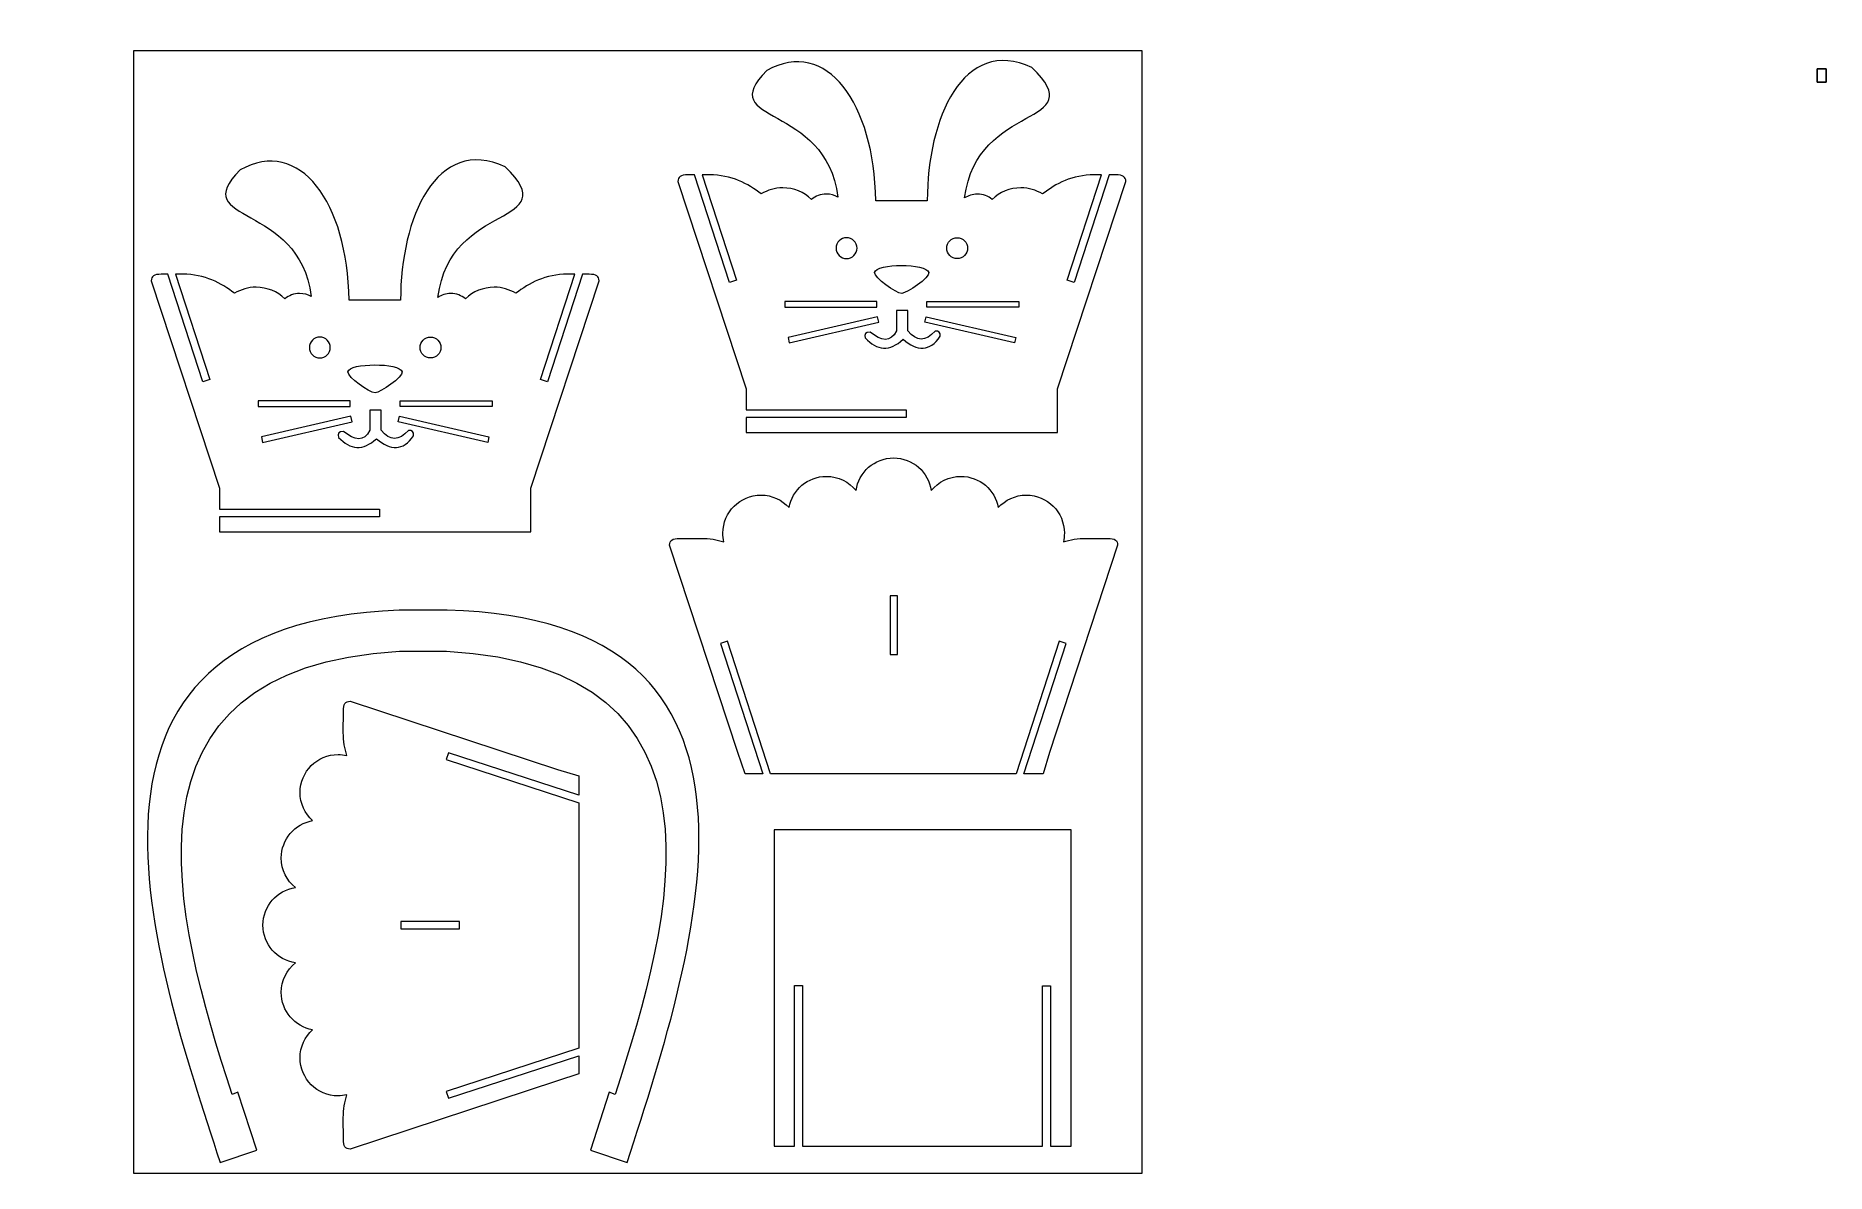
# Model space of a CAD drawing. Header units: centimetres. Extents: x -31.6 to 62.4, y -29.5 to 30.3.
import ezdxf

# ---------------------------------------------------------------- set-up
doc = ezdxf.new("R2010")
doc.units = ezdxf.units.CM
doc.header["$MEASUREMENT"] = 0
doc.header["$XCLIPFRAME"] = 0
doc.layers.add('Camada 1', color=7, linetype='Continuous')
picture_1 = doc.add_image_def('image1.jpg', size_in_pixel=(502, 731))

msp = doc.modelspace()

# ---------------------------------------------------------------- linework, layer by layer
at = {"layer": 'Camada 1', "lineweight": 20}
msp.add_lwpolyline([(-26.5, -29.5), (26.5, -29.5), (26.5, 29.5), (-26.5, 29.5), (-26.5, -29.5)], close=True, dxfattribs=at)
for points, knots in [([(2.09994, 22.61993), (2.11127, 22.87142), (2.23112, 22.97129), (2.63432, 22.97388), (2.63432, 22.97388), (2.63432, 22.97388), (2.98211, 22.97508), (2.98211, 22.97508), (2.98211, 22.97508), (2.98211, 22.97508), (4.81989, 17.31897), (4.81989, 17.31897), (4.81989, 17.31897), (4.81989, 17.31897), (5.18129, 17.43639), (5.18129, 17.43639), (5.18129, 17.43639), (5.18129, 17.43639), (3.38121, 22.97647), (3.38121, 22.97647), (3.38121, 22.97647), (3.38121, 22.97647), (3.75154, 22.97775), (3.75154, 22.97775), (3.75154, 22.97775), (4.93285, 22.96941), (5.77328, 22.51307), (6.48155, 21.97071), (6.48155, 21.97071), (6.81165, 22.17386), (7.20025, 22.29114), (7.61628, 22.29114), (7.61628, 22.29114), (8.2017, 22.29114), (8.73287, 22.05907), (9.12297, 21.68197), (9.12297, 21.68197), (9.33466, 21.85638), (9.60589, 21.96114), (9.90159, 21.96114), (9.90159, 21.96114), (10.12142, 21.96114), (10.32769, 21.9032), (10.50606, 21.80183), (10.50606, 21.80183), (9.89571, 26.82067), (3.92972, 25.58292), (6.77755, 28.45779), (6.77755, 28.45779), (9.91461, 30.21637), (12.43428, 26.71781), (12.49704, 21.61629), (12.49704, 21.61629), (12.49704, 21.61629), (15.20627, 21.61629), (15.20627, 21.61629), (15.20627, 21.61629), (15.20628, 25.92187), (17.09453, 30.28219), (20.70685, 28.62198), (20.70685, 28.62198), (23.92469, 25.4403), (17.81977, 26.90583), (17.16687, 21.75876), (17.16687, 21.75876), (17.36036, 21.88663), (17.59219, 21.96114), (17.84147, 21.96114), (17.84147, 21.96114), (18.13716, 21.96114), (18.40839, 21.85639), (18.62008, 21.68198), (18.62008, 21.68198), (19.01018, 22.05907), (19.54135, 22.29114), (20.12676, 22.29114), (20.12676, 22.29114), (20.5428, 22.29114), (20.93141, 22.17387), (21.26151, 21.97071), (21.26151, 21.97071), (21.96977, 22.51307), (22.81019, 22.96941), (23.99151, 22.97775), (23.99151, 22.97775), (23.99151, 22.97775), (24.36183, 22.97647), (24.36183, 22.97647), (24.36183, 22.97647), (24.36183, 22.97647), (22.56175, 17.43639), (22.56175, 17.43639), (22.56175, 17.43639), (22.56175, 17.43639), (22.92315, 17.31897), (22.92315, 17.31897), (22.92315, 17.31897), (22.92315, 17.31897), (24.76093, 22.97508), (24.76093, 22.97508), (24.76093, 22.97508), (24.76093, 22.97508), (25.10873, 22.97388), (25.10873, 22.97388), (25.10873, 22.97388), (25.51195, 22.97129), (25.6318, 22.87142), (25.64311, 22.61993), (25.64311, 22.61993), (25.64311, 22.61993), (22.05858, 11.72457), (22.05858, 11.72457), (22.05858, 11.72457), (22.05858, 11.72457), (22.04912, 9.43071), (22.04912, 9.43071), (22.04912, 9.43071), (16.59739, 9.43071), (11.14567, 9.43071), (5.69394, 9.43071), (5.69394, 9.43071), (5.69394, 9.43071), (5.6925, 10.22051), (5.6925, 10.22051), (5.6925, 10.22051), (5.6925, 10.22051), (14.09399, 10.22051), (14.09399, 10.22051), (14.09399, 10.22051), (14.09399, 10.22051), (14.09399, 10.62051), (14.09399, 10.62051), (14.09399, 10.62051), (14.09399, 10.62051), (5.69047, 10.62051), (5.69047, 10.62051), (5.69047, 10.62051), (5.69047, 10.62051), (5.68447, 11.72457), (5.68447, 11.72457), (5.68447, 11.72457), (5.68447, 11.72457), (2.09994, 22.61993), (2.09994, 22.61993)], [0, 0, 0, 0, 0.02702703, 0.02702703, 0.02702703, 0.02702703, 0.05405405, 0.05405405, 0.05405405, 0.05405405, 0.08108108, 0.08108108, 0.08108108, 0.08108108, 0.10810811, 0.10810811, 0.10810811, 0.10810811, 0.13513514, 0.13513514, 0.13513514, 0.13513514, 0.16216216, 0.16216216, 0.16216216, 0.16216216, 0.18918919, 0.18918919, 0.18918919, 0.18918919, 0.21621622, 0.21621622, 0.21621622, 0.21621622, 0.24324324, 0.24324324, 0.24324324, 0.24324324, 0.27027027, 0.27027027, 0.27027027, 0.27027027, 0.2972973, 0.2972973, 0.2972973, 0.2972973, 0.32432432, 0.32432432, 0.32432432, 0.32432432, 0.35135135, 0.35135135, 0.35135135, 0.35135135, 0.37837838, 0.37837838, 0.37837838, 0.37837838, 0.40540541, 0.40540541, 0.40540541, 0.40540541, 0.43243243, 0.43243243, 0.43243243, 0.43243243, 0.45945946, 0.45945946, 0.45945946, 0.45945946, 0.48648649, 0.48648649, 0.48648649, 0.48648649, 0.51351351, 0.51351351, 0.51351351, 0.51351351, 0.54054054, 0.54054054, 0.54054054, 0.54054054, 0.56756757, 0.56756757, 0.56756757, 0.56756757, 0.59459459, 0.59459459, 0.59459459, 0.59459459, 0.62162162, 0.62162162, 0.62162162, 0.62162162, 0.64864865, 0.64864865, 0.64864865, 0.64864865, 0.67567568, 0.67567568, 0.67567568, 0.67567568, 0.7027027, 0.7027027, 0.7027027, 0.7027027, 0.72972973, 0.72972973, 0.72972973, 0.72972973, 0.75675676, 0.75675676, 0.75675676, 0.75675676, 0.78378378, 0.78378378, 0.78378378, 0.78378378, 0.81081081, 0.81081081, 0.81081081, 0.81081081, 0.83783784, 0.83783784, 0.83783784, 0.83783784, 0.86486486, 0.86486486, 0.86486486, 0.86486486, 0.89189189, 0.89189189, 0.89189189, 0.89189189, 0.91891892, 0.91891892, 0.91891892, 0.91891892, 0.94594595, 0.94594595, 0.94594595, 0.94594595, 1, 1, 1, 1]), ([(-25.57816, 17.39602), (-25.56683, 17.64751), (-25.44698, 17.74738), (-25.04378, 17.74997), (-25.04378, 17.74997), (-25.04378, 17.74997), (-24.69599, 17.75117), (-24.69599, 17.75117), (-24.69599, 17.75117), (-24.69599, 17.75117), (-22.85821, 12.09506), (-22.85821, 12.09506), (-22.85821, 12.09506), (-22.85821, 12.09506), (-22.49681, 12.21248), (-22.49681, 12.21248), (-22.49681, 12.21248), (-22.49681, 12.21248), (-24.29689, 17.75256), (-24.29689, 17.75256), (-24.29689, 17.75256), (-24.29689, 17.75256), (-23.92656, 17.75384), (-23.92656, 17.75384), (-23.92656, 17.75384), (-22.74525, 17.7455), (-21.90482, 17.28916), (-21.19655, 16.7468), (-21.19655, 16.7468), (-20.86645, 16.94995), (-20.47785, 17.06723), (-20.06182, 17.06723), (-20.06182, 17.06723), (-19.4764, 17.06723), (-18.94523, 16.83516), (-18.55513, 16.45806), (-18.55513, 16.45806), (-18.34344, 16.63247), (-18.07221, 16.73723), (-17.77651, 16.73723), (-17.77651, 16.73723), (-17.55668, 16.73723), (-17.35041, 16.67929), (-17.17204, 16.57792), (-17.17204, 16.57792), (-17.78239, 21.59676), (-23.74838, 20.35901), (-20.90055, 23.23388), (-20.90055, 23.23388), (-17.76349, 24.99246), (-15.24382, 21.4939), (-15.18106, 16.39238), (-15.18106, 16.39238), (-15.18106, 16.39238), (-12.47183, 16.39238), (-12.47183, 16.39238), (-12.47183, 16.39238), (-12.47182, 20.69796), (-10.58357, 25.05828), (-6.97125, 23.39807), (-6.97125, 23.39807), (-3.75341, 20.21639), (-9.85833, 21.68192), (-10.51123, 16.53485), (-10.51123, 16.53485), (-10.31774, 16.66272), (-10.08591, 16.73723), (-9.83663, 16.73723), (-9.83663, 16.73723), (-9.54094, 16.73723), (-9.26971, 16.63248), (-9.05802, 16.45807), (-9.05802, 16.45807), (-8.66792, 16.83516), (-8.13675, 17.06723), (-7.55134, 17.06723), (-7.55134, 17.06723), (-7.1353, 17.06723), (-6.74669, 16.94996), (-6.41659, 16.7468), (-6.41659, 16.7468), (-5.70833, 17.28916), (-4.86791, 17.7455), (-3.68659, 17.75384), (-3.68659, 17.75384), (-3.68659, 17.75384), (-3.31627, 17.75256), (-3.31627, 17.75256), (-3.31627, 17.75256), (-3.31627, 17.75256), (-5.11635, 12.21248), (-5.11635, 12.21248), (-5.11635, 12.21248), (-5.11635, 12.21248), (-4.75495, 12.09506), (-4.75495, 12.09506), (-4.75495, 12.09506), (-4.75495, 12.09506), (-2.91717, 17.75117), (-2.91717, 17.75117), (-2.91717, 17.75117), (-2.91717, 17.75117), (-2.56937, 17.74997), (-2.56937, 17.74997), (-2.56937, 17.74997), (-2.16615, 17.74738), (-2.0463, 17.64751), (-2.03499, 17.39602), (-2.03499, 17.39602), (-2.03499, 17.39602), (-5.61952, 6.50066), (-5.61952, 6.50066), (-5.61952, 6.50066), (-5.61952, 6.50066), (-5.62898, 4.2068), (-5.62898, 4.2068), (-5.62898, 4.2068), (-11.08071, 4.2068), (-16.53243, 4.2068), (-21.98416, 4.2068), (-21.98416, 4.2068), (-21.98416, 4.2068), (-21.9856, 4.9966), (-21.9856, 4.9966), (-21.9856, 4.9966), (-21.9856, 4.9966), (-13.58411, 4.9966), (-13.58411, 4.9966), (-13.58411, 4.9966), (-13.58411, 4.9966), (-13.58411, 5.3966), (-13.58411, 5.3966), (-13.58411, 5.3966), (-13.58411, 5.3966), (-21.98763, 5.3966), (-21.98763, 5.3966), (-21.98763, 5.3966), (-21.98763, 5.3966), (-21.99363, 6.50066), (-21.99363, 6.50066), (-21.99363, 6.50066), (-21.99363, 6.50066), (-25.57816, 17.39602), (-25.57816, 17.39602)], [0, 0, 0, 0, 0.02702703, 0.02702703, 0.02702703, 0.02702703, 0.05405405, 0.05405405, 0.05405405, 0.05405405, 0.08108108, 0.08108108, 0.08108108, 0.08108108, 0.10810811, 0.10810811, 0.10810811, 0.10810811, 0.13513514, 0.13513514, 0.13513514, 0.13513514, 0.16216216, 0.16216216, 0.16216216, 0.16216216, 0.18918919, 0.18918919, 0.18918919, 0.18918919, 0.21621622, 0.21621622, 0.21621622, 0.21621622, 0.24324324, 0.24324324, 0.24324324, 0.24324324, 0.27027027, 0.27027027, 0.27027027, 0.27027027, 0.2972973, 0.2972973, 0.2972973, 0.2972973, 0.32432432, 0.32432432, 0.32432432, 0.32432432, 0.35135135, 0.35135135, 0.35135135, 0.35135135, 0.37837838, 0.37837838, 0.37837838, 0.37837838, 0.40540541, 0.40540541, 0.40540541, 0.40540541, 0.43243243, 0.43243243, 0.43243243, 0.43243243, 0.45945946, 0.45945946, 0.45945946, 0.45945946, 0.48648649, 0.48648649, 0.48648649, 0.48648649, 0.51351351, 0.51351351, 0.51351351, 0.51351351, 0.54054054, 0.54054054, 0.54054054, 0.54054054, 0.56756757, 0.56756757, 0.56756757, 0.56756757, 0.59459459, 0.59459459, 0.59459459, 0.59459459, 0.62162162, 0.62162162, 0.62162162, 0.62162162, 0.64864865, 0.64864865, 0.64864865, 0.64864865, 0.67567568, 0.67567568, 0.67567568, 0.67567568, 0.7027027, 0.7027027, 0.7027027, 0.7027027, 0.72972973, 0.72972973, 0.72972973, 0.72972973, 0.75675676, 0.75675676, 0.75675676, 0.75675676, 0.78378378, 0.78378378, 0.78378378, 0.78378378, 0.81081081, 0.81081081, 0.81081081, 0.81081081, 0.83783784, 0.83783784, 0.83783784, 0.83783784, 0.86486486, 0.86486486, 0.86486486, 0.86486486, 0.89189189, 0.89189189, 0.89189189, 0.89189189, 0.91891892, 0.91891892, 0.91891892, 0.91891892, 0.94594595, 0.94594595, 0.94594595, 0.94594595, 1, 1, 1, 1]), ([(10.96455, 19.67166), (11.2683, 19.67166), (11.51455, 19.42541), (11.51455, 19.12166), (11.51455, 19.12166), (11.51455, 18.81791), (11.2683, 18.57166), (10.96455, 18.57166), (10.96455, 18.57166), (10.6608, 18.57166), (10.41455, 18.81791), (10.41455, 19.12166), (10.41455, 19.12166), (10.41455, 19.42541), (10.6608, 19.67166), (10.96455, 19.67166)], [0, 0, 0, 0, 0.2, 0.2, 0.2, 0.2, 0.4, 0.4, 0.4, 0.4, 0.6, 0.6, 0.6, 0.6, 1, 1, 1, 1]), ([(16.77849, 19.67166), (16.47474, 19.67166), (16.22849, 19.42541), (16.22849, 19.12166), (16.22849, 19.12166), (16.22849, 18.81791), (16.47474, 18.57166), (16.77849, 18.57166), (16.77849, 18.57166), (17.08224, 18.57166), (17.32849, 18.81791), (17.32849, 19.12166), (17.32849, 19.12166), (17.32849, 19.42541), (17.08224, 19.67166), (16.77849, 19.67166)], [0, 0, 0, 0, 0.2, 0.2, 0.2, 0.2, 0.4, 0.4, 0.4, 0.4, 0.6, 0.6, 0.6, 0.6, 1, 1, 1, 1]), ([(15.2823, 17.84638), (15.17645, 18.33242), (12.50771, 18.32411), (12.4416, 17.84638), (12.4416, 17.84638), (12.41177, 17.56388), (13.55011, 16.738), (13.8777, 16.74608), (13.8777, 16.74608), (14.12257, 16.74817), (15.35418, 17.56338), (15.2823, 17.84638)], [0, 0, 0, 0, 0.25, 0.25, 0.25, 0.25, 0.5, 0.5, 0.5, 0.5, 1, 1, 1, 1]), ([(7.72168, 16.31613), (7.72168, 16.31613), (12.55177, 16.31613), (12.55177, 16.31613), (12.55177, 16.31613), (12.55177, 16.31613), (12.55177, 16.01613), (12.55177, 16.01613), (12.55177, 16.01613), (12.55177, 16.01613), (7.72168, 16.01613), (7.72168, 16.01613), (7.72168, 16.01613), (7.72168, 16.01613), (7.72168, 16.31613), (7.72168, 16.31613)], [0, 0, 0, 0, 0.2, 0.2, 0.2, 0.2, 0.4, 0.4, 0.4, 0.4, 0.6, 0.6, 0.6, 0.6, 1, 1, 1, 1]), ([(20.02134, 16.31613), (20.02134, 16.31613), (15.19125, 16.31613), (15.19125, 16.31613), (15.19125, 16.31613), (15.19125, 16.31613), (15.19125, 16.01613), (15.19125, 16.01613), (15.19125, 16.01613), (15.19125, 16.01613), (20.02134, 16.01613), (20.02134, 16.01613), (20.02134, 16.01613), (20.02134, 16.01613), (20.02134, 16.31613), (20.02134, 16.31613)], [0, 0, 0, 0, 0.2, 0.2, 0.2, 0.2, 0.4, 0.4, 0.4, 0.4, 0.6, 0.6, 0.6, 0.6, 1, 1, 1, 1]), ([(7.88983, 14.42902), (7.88983, 14.42902), (12.59613, 15.51556), (12.59613, 15.51556), (12.59613, 15.51556), (12.59613, 15.51556), (12.66361, 15.22325), (12.66361, 15.22325), (12.66361, 15.22325), (12.66361, 15.22325), (7.95732, 14.13671), (7.95732, 14.13671), (7.95732, 14.13671), (7.95732, 14.13671), (7.88983, 14.42902), (7.88983, 14.42902)], [0, 0, 0, 0, 0.2, 0.2, 0.2, 0.2, 0.4, 0.4, 0.4, 0.4, 0.6, 0.6, 0.6, 0.6, 1, 1, 1, 1]), ([(13.5917, 15.83774), (13.5917, 15.83774), (14.19375, 15.83774), (14.19375, 15.83774), (14.19375, 15.83774), (14.19375, 15.83774), (14.19375, 14.77047), (14.19375, 14.77047), (14.19375, 14.77047), (14.63235, 14.20626), (15.12686, 14.2058), (15.61517, 14.7605), (15.61517, 14.7605), (15.80148, 14.78943), (15.93572, 14.67868), (15.88583, 14.48693), (15.88583, 14.48693), (15.33868, 13.66639), (14.68092, 13.7076), (13.93484, 14.3292), (13.93484, 14.3292), (13.23321, 13.67495), (12.57207, 13.73605), (11.94505, 14.3996), (11.94505, 14.3996), (11.87624, 14.61086), (11.95817, 14.71774), (12.21258, 14.7052), (12.21258, 14.7052), (12.79971, 14.21729), (13.27809, 14.1643), (13.5917, 14.77047), (13.5917, 14.77047), (13.5917, 14.77047), (13.5917, 15.83774), (13.5917, 15.83774)], [0, 0, 0, 0, 0.1, 0.1, 0.1, 0.1, 0.2, 0.2, 0.2, 0.2, 0.3, 0.3, 0.3, 0.3, 0.4, 0.4, 0.4, 0.4, 0.5, 0.5, 0.5, 0.5, 0.6, 0.6, 0.6, 0.6, 0.7, 0.7, 0.7, 0.7, 0.8, 0.8, 0.8, 0.8, 1, 1, 1, 1]), ([(19.85319, 14.42902), (19.85319, 14.42902), (15.14689, 15.51556), (15.14689, 15.51556), (15.14689, 15.51556), (15.14689, 15.51556), (15.07941, 15.22325), (15.07941, 15.22325), (15.07941, 15.22325), (15.07941, 15.22325), (19.7857, 14.13671), (19.7857, 14.13671), (19.7857, 14.13671), (19.7857, 14.13671), (19.85319, 14.42902), (19.85319, 14.42902)], [0, 0, 0, 0, 0.2, 0.2, 0.2, 0.2, 0.4, 0.4, 0.4, 0.4, 0.6, 0.6, 0.6, 0.6, 1, 1, 1, 1]), ([(-16.71355, 14.44775), (-16.4098, 14.44775), (-16.16355, 14.2015), (-16.16355, 13.89775), (-16.16355, 13.89775), (-16.16355, 13.594), (-16.4098, 13.34775), (-16.71355, 13.34775), (-16.71355, 13.34775), (-17.0173, 13.34775), (-17.26355, 13.594), (-17.26355, 13.89775), (-17.26355, 13.89775), (-17.26355, 14.2015), (-17.0173, 14.44775), (-16.71355, 14.44775)], [0, 0, 0, 0, 0.2, 0.2, 0.2, 0.2, 0.4, 0.4, 0.4, 0.4, 0.6, 0.6, 0.6, 0.6, 1, 1, 1, 1]), ([(-10.89961, 14.44775), (-11.20336, 14.44775), (-11.44961, 14.2015), (-11.44961, 13.89775), (-11.44961, 13.89775), (-11.44961, 13.594), (-11.20336, 13.34775), (-10.89961, 13.34775), (-10.89961, 13.34775), (-10.59586, 13.34775), (-10.34961, 13.594), (-10.34961, 13.89775), (-10.34961, 13.89775), (-10.34961, 14.2015), (-10.59586, 14.44775), (-10.89961, 14.44775)], [0, 0, 0, 0, 0.2, 0.2, 0.2, 0.2, 0.4, 0.4, 0.4, 0.4, 0.6, 0.6, 0.6, 0.6, 1, 1, 1, 1]), ([(-12.3958, 12.62247), (-12.50165, 13.10851), (-15.17039, 13.1002), (-15.2365, 12.62247), (-15.2365, 12.62247), (-15.26633, 12.33997), (-14.12799, 11.51409), (-13.8004, 11.52217), (-13.8004, 11.52217), (-13.55553, 11.52426), (-12.32392, 12.33947), (-12.3958, 12.62247)], [0, 0, 0, 0, 0.25, 0.25, 0.25, 0.25, 0.5, 0.5, 0.5, 0.5, 1, 1, 1, 1]), ([(-19.95642, 11.09222), (-19.95642, 11.09222), (-15.12633, 11.09222), (-15.12633, 11.09222), (-15.12633, 11.09222), (-15.12633, 11.09222), (-15.12633, 10.79222), (-15.12633, 10.79222), (-15.12633, 10.79222), (-15.12633, 10.79222), (-19.95642, 10.79222), (-19.95642, 10.79222), (-19.95642, 10.79222), (-19.95642, 10.79222), (-19.95642, 11.09222), (-19.95642, 11.09222)], [0, 0, 0, 0, 0.2, 0.2, 0.2, 0.2, 0.4, 0.4, 0.4, 0.4, 0.6, 0.6, 0.6, 0.6, 1, 1, 1, 1]), ([(-14.0864, 10.61383), (-14.0864, 10.61383), (-13.48435, 10.61383), (-13.48435, 10.61383), (-13.48435, 10.61383), (-13.48435, 10.61383), (-13.48435, 9.54656), (-13.48435, 9.54656), (-13.48435, 9.54656), (-13.04575, 8.98235), (-12.55124, 8.98189), (-12.06293, 9.53659), (-12.06293, 9.53659), (-11.87662, 9.56552), (-11.74238, 9.45477), (-11.79227, 9.26302), (-11.79227, 9.26302), (-12.33942, 8.44248), (-12.99718, 8.48369), (-13.74326, 9.10529), (-13.74326, 9.10529), (-14.44489, 8.45104), (-15.10603, 8.51214), (-15.73305, 9.17569), (-15.73305, 9.17569), (-15.80186, 9.38695), (-15.71993, 9.49383), (-15.46552, 9.48129), (-15.46552, 9.48129), (-14.87839, 8.99338), (-14.40001, 8.94039), (-14.0864, 9.54656), (-14.0864, 9.54656), (-14.0864, 9.54656), (-14.0864, 10.61383), (-14.0864, 10.61383)], [0, 0, 0, 0, 0.1, 0.1, 0.1, 0.1, 0.2, 0.2, 0.2, 0.2, 0.3, 0.3, 0.3, 0.3, 0.4, 0.4, 0.4, 0.4, 0.5, 0.5, 0.5, 0.5, 0.6, 0.6, 0.6, 0.6, 0.7, 0.7, 0.7, 0.7, 0.8, 0.8, 0.8, 0.8, 1, 1, 1, 1]), ([(-7.65676, 11.09222), (-7.65676, 11.09222), (-12.48685, 11.09222), (-12.48685, 11.09222), (-12.48685, 11.09222), (-12.48685, 11.09222), (-12.48685, 10.79222), (-12.48685, 10.79222), (-12.48685, 10.79222), (-12.48685, 10.79222), (-7.65676, 10.79222), (-7.65676, 10.79222), (-7.65676, 10.79222), (-7.65676, 10.79222), (-7.65676, 11.09222), (-7.65676, 11.09222)], [0, 0, 0, 0, 0.2, 0.2, 0.2, 0.2, 0.4, 0.4, 0.4, 0.4, 0.6, 0.6, 0.6, 0.6, 1, 1, 1, 1]), ([(-19.78827, 9.20511), (-19.78827, 9.20511), (-15.08197, 10.29165), (-15.08197, 10.29165), (-15.08197, 10.29165), (-15.08197, 10.29165), (-15.01449, 9.99934), (-15.01449, 9.99934), (-15.01449, 9.99934), (-15.01449, 9.99934), (-19.72078, 8.9128), (-19.72078, 8.9128), (-19.72078, 8.9128), (-19.72078, 8.9128), (-19.78827, 9.20511), (-19.78827, 9.20511)], [0, 0, 0, 0, 0.2, 0.2, 0.2, 0.2, 0.4, 0.4, 0.4, 0.4, 0.6, 0.6, 0.6, 0.6, 1, 1, 1, 1]), ([(-7.82491, 9.20511), (-7.82491, 9.20511), (-12.53121, 10.29165), (-12.53121, 10.29165), (-12.53121, 10.29165), (-12.53121, 10.29165), (-12.59869, 9.99934), (-12.59869, 9.99934), (-12.59869, 9.99934), (-12.59869, 9.99934), (-7.8924, 8.9128), (-7.8924, 8.9128), (-7.8924, 8.9128), (-7.8924, 8.9128), (-7.82491, 9.20511), (-7.82491, 9.20511)], [0, 0, 0, 0, 0.2, 0.2, 0.2, 0.2, 0.4, 0.4, 0.4, 0.4, 0.6, 0.6, 0.6, 0.6, 1, 1, 1, 1]), ([(25.21091, 3.51079), (25.19959, 3.76226), (25.07973, 3.86214), (24.67653, 3.86475), (24.67653, 3.86475), (24.67653, 3.86475), (23.55932, 3.86861), (23.55932, 3.86861), (23.55932, 3.86861), (23.11396, 3.86547), (22.71707, 3.79862), (22.35743, 3.68753), (22.35743, 3.68753), (22.39179, 3.83425), (22.41002, 3.98719), (22.41002, 4.14439), (22.41002, 4.14439), (22.41002, 5.24686), (21.5163, 6.14058), (20.41383, 6.14058), (20.41383, 6.14058), (19.82831, 6.14058), (19.30167, 5.88849), (18.93652, 5.48692), (18.93652, 5.48692), (18.76875, 6.41968), (17.95303, 7.12741), (16.97196, 7.12741), (16.97196, 7.12741), (16.34258, 7.12741), (15.78134, 6.83605), (15.41547, 6.38095), (15.41547, 6.38095), (15.27804, 7.3494), (14.44574, 8.09421), (13.43933, 8.09421), (13.43933, 8.09421), (12.43292, 8.09421), (11.60062, 7.3494), (11.46319, 6.38095), (11.46319, 6.38095), (11.09732, 6.83605), (10.53608, 7.12741), (9.9067, 7.12741), (9.9067, 7.12741), (8.92563, 7.12741), (8.10991, 6.41968), (7.94214, 5.48692), (7.94214, 5.48692), (7.57699, 5.88849), (7.05035, 6.14058), (6.46483, 6.14058), (6.46483, 6.14058), (5.36236, 6.14058), (4.46864, 5.24686), (4.46864, 4.14439), (4.46864, 4.14439), (4.46864, 3.98719), (4.48688, 3.83425), (4.52124, 3.68752), (4.52124, 3.68752), (4.16159, 3.79862), (3.7647, 3.86547), (3.31933, 3.86861), (3.31933, 3.86861), (3.31933, 3.86861), (2.20212, 3.86475), (2.20212, 3.86475), (2.20212, 3.86475), (1.79892, 3.86214), (1.67906, 3.76226), (1.66774, 3.51079), (1.66774, 3.51079), (1.66774, 3.51079), (5.25227, -7.38456), (5.25227, -7.38456), (5.25227, -7.38456), (5.25227, -7.38456), (5.63174, -8.50842), (5.63174, -8.50842), (5.63174, -8.50842), (5.63174, -8.50842), (6.57001, -8.50842), (6.57001, -8.50842), (6.57001, -8.50842), (6.57001, -8.50842), (4.344, -1.65747), (4.344, -1.65747), (4.344, -1.65747), (4.344, -1.65747), (4.7054, -1.54005), (4.7054, -1.54005), (4.7054, -1.54005), (4.7054, -1.54005), (6.96956, -8.50842), (6.96956, -8.50842), (6.96956, -8.50842), (6.96956, -8.50842), (19.87908, -8.50842), (19.87908, -8.50842), (19.87908, -8.50842), (19.87908, -8.50842), (22.14324, -1.54005), (22.14324, -1.54005), (22.14324, -1.54005), (22.14324, -1.54005), (22.50464, -1.65747), (22.50464, -1.65747), (22.50464, -1.65747), (22.50464, -1.65747), (20.27863, -8.50842), (20.27863, -8.50842), (20.27863, -8.50842), (20.27863, -8.50842), (21.29691, -8.50842), (21.29691, -8.50842), (21.29691, -8.50842), (21.29691, -8.50842), (21.62638, -7.38456), (21.62638, -7.38456), (21.62638, -7.38456), (21.62638, -7.38456), (25.21091, 3.51079), (25.21091, 3.51079)], [0, 0, 0, 0, 0.03125, 0.03125, 0.03125, 0.03125, 0.0625, 0.0625, 0.0625, 0.0625, 0.09375, 0.09375, 0.09375, 0.09375, 0.125, 0.125, 0.125, 0.125, 0.15625, 0.15625, 0.15625, 0.15625, 0.1875, 0.1875, 0.1875, 0.1875, 0.21875, 0.21875, 0.21875, 0.21875, 0.25, 0.25, 0.25, 0.25, 0.28125, 0.28125, 0.28125, 0.28125, 0.3125, 0.3125, 0.3125, 0.3125, 0.34375, 0.34375, 0.34375, 0.34375, 0.375, 0.375, 0.375, 0.375, 0.40625, 0.40625, 0.40625, 0.40625, 0.4375, 0.4375, 0.4375, 0.4375, 0.46875, 0.46875, 0.46875, 0.46875, 0.5, 0.5, 0.5, 0.5, 0.53125, 0.53125, 0.53125, 0.53125, 0.5625, 0.5625, 0.5625, 0.5625, 0.59375, 0.59375, 0.59375, 0.59375, 0.625, 0.625, 0.625, 0.625, 0.65625, 0.65625, 0.65625, 0.65625, 0.6875, 0.6875, 0.6875, 0.6875, 0.71875, 0.71875, 0.71875, 0.71875, 0.75, 0.75, 0.75, 0.75, 0.78125, 0.78125, 0.78125, 0.78125, 0.8125, 0.8125, 0.8125, 0.8125, 0.84375, 0.84375, 0.84375, 0.84375, 0.875, 0.875, 0.875, 0.875, 0.90625, 0.90625, 0.90625, 0.90625, 0.9375, 0.9375, 0.9375, 0.9375, 1, 1, 1, 1]), ([(-1.19502, -25.36377), (1.82421, -16.07154), (5.47398, -2.92186), (-10.052, -2.06385), (-10.052, -2.06385), (-10.052, -2.06385), (-12.522, -2.06385), (-12.522, -2.06385), (-12.522, -2.06385), (-27.97325, -2.95493), (-24.34148, -16.08295), (-21.32644, -25.36227), (-21.32644, -25.36227), (-21.32644, -25.36227), (-21.01518, -25.24088), (-21.01518, -25.24088), (-21.01518, -25.24088), (-21.01518, -25.24088), (-20.02285, -28.29493), (-20.02285, -28.29493), (-20.02285, -28.29493), (-20.02285, -28.29493), (-21.95377, -28.94258), (-21.95377, -28.94258), (-21.95377, -28.94258), (-25.47109, -18.11735), (-31.64014, -0.63556), (-12.552, 0.08894), (-12.552, 0.08894), (-12.552, 0.08894), (-10.022, 0.08882), (-10.022, 0.08882), (-10.022, 0.08882), (8.70771, -0.37224), (3.19494, -17.36387), (-0.56769, -28.94408), (-0.56769, -28.94408), (-0.56769, -28.94408), (-2.49861, -28.29643), (-2.49861, -28.29643), (-2.49861, -28.29643), (-2.49861, -28.29643), (-1.50628, -25.24238), (-1.50628, -25.24238), (-1.50628, -25.24238), (-1.50628, -25.24238), (-1.19502, -25.36377), (-1.19502, -25.36377)], [0, 0, 0, 0, 0.07692308, 0.07692308, 0.07692308, 0.07692308, 0.15384615, 0.15384615, 0.15384615, 0.15384615, 0.23076923, 0.23076923, 0.23076923, 0.23076923, 0.30769231, 0.30769231, 0.30769231, 0.30769231, 0.38461538, 0.38461538, 0.38461538, 0.38461538, 0.46153846, 0.46153846, 0.46153846, 0.46153846, 0.53846154, 0.53846154, 0.53846154, 0.53846154, 0.61538462, 0.61538462, 0.61538462, 0.61538462, 0.69230769, 0.69230769, 0.69230769, 0.69230769, 0.76923077, 0.76923077, 0.76923077, 0.76923077, 0.84615385, 0.84615385, 0.84615385, 0.84615385, 1, 1, 1, 1]), ([(13.25395, -2.23805), (13.25395, -2.23805), (13.25395, 0.8429), (13.25395, 0.8429), (13.25395, 0.8429), (13.25395, 0.8429), (13.63395, 0.8429), (13.63395, 0.8429), (13.63395, 0.8429), (13.63395, 0.8429), (13.63395, -2.23805), (13.63395, -2.23805), (13.63395, -2.23805), (13.63395, -2.23805), (13.25395, -2.23805), (13.25395, -2.23805)], [0, 0, 0, 0, 0.2, 0.2, 0.2, 0.2, 0.4, 0.4, 0.4, 0.4, 0.6, 0.6, 0.6, 0.6, 1, 1, 1, 1]), ([(-15.12255, -4.69343), (-15.37402, -4.70475), (-15.4739, -4.82461), (-15.47651, -5.22781), (-15.47651, -5.22781), (-15.47651, -5.22781), (-15.48037, -6.34502), (-15.48037, -6.34502), (-15.48037, -6.34502), (-15.47723, -6.79038), (-15.41038, -7.18727), (-15.29929, -7.54691), (-15.29929, -7.54691), (-15.44601, -7.51255), (-15.59895, -7.49432), (-15.75615, -7.49432), (-15.75615, -7.49432), (-16.85862, -7.49432), (-17.75234, -8.38804), (-17.75234, -9.49051), (-17.75234, -9.49051), (-17.75234, -10.07603), (-17.50025, -10.60267), (-17.09868, -10.96782), (-17.09868, -10.96782), (-18.03144, -11.13559), (-18.73917, -11.95131), (-18.73917, -12.93238), (-18.73917, -12.93238), (-18.73917, -13.56176), (-18.44781, -14.123), (-17.99271, -14.48887), (-17.99271, -14.48887), (-18.96116, -14.6263), (-19.70597, -15.4586), (-19.70597, -16.46501), (-19.70597, -16.46501), (-19.70597, -17.47142), (-18.96116, -18.30372), (-17.99271, -18.44115), (-17.99271, -18.44115), (-18.44781, -18.80702), (-18.73917, -19.36826), (-18.73917, -19.99764), (-18.73917, -19.99764), (-18.73917, -20.97871), (-18.03144, -21.79443), (-17.09868, -21.9622), (-17.09868, -21.9622), (-17.50025, -22.32735), (-17.75234, -22.85399), (-17.75234, -23.43951), (-17.75234, -23.43951), (-17.75234, -24.54198), (-16.85862, -25.4357), (-15.75615, -25.4357), (-15.75615, -25.4357), (-15.59895, -25.4357), (-15.44601, -25.41746), (-15.29928, -25.3831), (-15.29928, -25.3831), (-15.41038, -25.74275), (-15.47723, -26.13964), (-15.48037, -26.58501), (-15.48037, -26.58501), (-15.48037, -26.58501), (-15.47651, -27.70222), (-15.47651, -27.70222), (-15.47651, -27.70222), (-15.4739, -28.10542), (-15.37402, -28.22528), (-15.12255, -28.2366), (-15.12255, -28.2366), (-15.12255, -28.2366), (-4.2272, -24.65207), (-4.2272, -24.65207), (-4.2272, -24.65207), (-4.2272, -24.65207), (-3.10334, -24.2726), (-3.10334, -24.2726), (-3.10334, -24.2726), (-3.10334, -24.2726), (-3.10334, -23.33433), (-3.10334, -23.33433), (-3.10334, -23.33433), (-3.10334, -23.33433), (-9.95429, -25.56034), (-9.95429, -25.56034), (-9.95429, -25.56034), (-9.95429, -25.56034), (-10.07171, -25.19894), (-10.07171, -25.19894), (-10.07171, -25.19894), (-10.07171, -25.19894), (-3.10334, -22.93478), (-3.10334, -22.93478), (-3.10334, -22.93478), (-3.10334, -22.93478), (-3.10334, -10.02526), (-3.10334, -10.02526), (-3.10334, -10.02526), (-3.10334, -10.02526), (-10.07171, -7.7611), (-10.07171, -7.7611), (-10.07171, -7.7611), (-10.07171, -7.7611), (-9.95429, -7.3997), (-9.95429, -7.3997), (-9.95429, -7.3997), (-9.95429, -7.3997), (-3.10334, -9.62571), (-3.10334, -9.62571), (-3.10334, -9.62571), (-3.10334, -9.62571), (-3.10334, -8.60743), (-3.10334, -8.60743), (-3.10334, -8.60743), (-3.10334, -8.60743), (-4.2272, -8.27796), (-4.2272, -8.27796), (-4.2272, -8.27796), (-4.2272, -8.27796), (-15.12255, -4.69343), (-15.12255, -4.69343)], [0, 0, 0, 0, 0.03125, 0.03125, 0.03125, 0.03125, 0.0625, 0.0625, 0.0625, 0.0625, 0.09375, 0.09375, 0.09375, 0.09375, 0.125, 0.125, 0.125, 0.125, 0.15625, 0.15625, 0.15625, 0.15625, 0.1875, 0.1875, 0.1875, 0.1875, 0.21875, 0.21875, 0.21875, 0.21875, 0.25, 0.25, 0.25, 0.25, 0.28125, 0.28125, 0.28125, 0.28125, 0.3125, 0.3125, 0.3125, 0.3125, 0.34375, 0.34375, 0.34375, 0.34375, 0.375, 0.375, 0.375, 0.375, 0.40625, 0.40625, 0.40625, 0.40625, 0.4375, 0.4375, 0.4375, 0.4375, 0.46875, 0.46875, 0.46875, 0.46875, 0.5, 0.5, 0.5, 0.5, 0.53125, 0.53125, 0.53125, 0.53125, 0.5625, 0.5625, 0.5625, 0.5625, 0.59375, 0.59375, 0.59375, 0.59375, 0.625, 0.625, 0.625, 0.625, 0.65625, 0.65625, 0.65625, 0.65625, 0.6875, 0.6875, 0.6875, 0.6875, 0.71875, 0.71875, 0.71875, 0.71875, 0.75, 0.75, 0.75, 0.75, 0.78125, 0.78125, 0.78125, 0.78125, 0.8125, 0.8125, 0.8125, 0.8125, 0.84375, 0.84375, 0.84375, 0.84375, 0.875, 0.875, 0.875, 0.875, 0.90625, 0.90625, 0.90625, 0.90625, 0.9375, 0.9375, 0.9375, 0.9375, 1, 1, 1, 1]), ([(-9.37371, -16.65039), (-9.37371, -16.65039), (-12.45466, -16.65039), (-12.45466, -16.65039), (-12.45466, -16.65039), (-12.45466, -16.65039), (-12.45466, -16.27039), (-12.45466, -16.27039), (-12.45466, -16.27039), (-12.45466, -16.27039), (-9.37371, -16.27039), (-9.37371, -16.27039), (-9.37371, -16.27039), (-9.37371, -16.27039), (-9.37371, -16.65039), (-9.37371, -16.65039)], [0, 0, 0, 0, 0.2, 0.2, 0.2, 0.2, 0.4, 0.4, 0.4, 0.4, 0.6, 0.6, 0.6, 0.6, 1, 1, 1, 1])]:
    msp.add_open_spline(points, degree=3, knots=knots, dxfattribs=at)
at = {"layer": 'Camada 1', "lineweight": 9}
msp.add_open_spline([(7.16291, -28.07645), (7.16291, -28.07645), (7.16291, -11.44845), (7.16291, -11.44845), (7.16291, -11.44845), (7.16291, -11.44845), (22.76091, -11.44845), (22.76091, -11.44845), (22.76091, -11.44845), (22.76091, -11.44845), (22.76091, -28.07645), (22.76091, -28.07645), (22.76091, -28.07645), (22.76091, -28.07645), (21.67908, -28.07645), (21.67908, -28.07645), (21.67908, -28.07645), (21.67908, -28.07645), (21.67908, -19.64929), (21.67908, -19.64929), (21.67908, -19.64929), (21.67908, -19.64929), (21.26908, -19.64929), (21.26908, -19.64929), (21.26908, -19.64929), (21.26908, -19.64929), (21.26908, -28.07645), (21.26908, -28.07645), (21.26908, -28.07645), (21.26908, -28.07645), (8.64789, -28.07645), (8.64789, -28.07645), (8.64789, -28.07645), (8.64789, -28.07645), (8.64789, -19.63932), (8.64789, -19.63932), (8.64789, -19.63932), (8.64789, -19.63932), (8.23789, -19.63932), (8.23789, -19.63932), (8.23789, -19.63932), (8.23789, -19.63932), (8.23789, -28.07645), (8.23789, -28.07645), (8.23789, -28.07645), (8.23789, -28.07645), (7.16291, -28.07645), (7.16291, -28.07645)], degree=3, knots=[0, 0, 0, 0, 0.07692308, 0.07692308, 0.07692308, 0.07692308, 0.15384615, 0.15384615, 0.15384615, 0.15384615, 0.23076923, 0.23076923, 0.23076923, 0.23076923, 0.30769231, 0.30769231, 0.30769231, 0.30769231, 0.38461538, 0.38461538, 0.38461538, 0.38461538, 0.46153846, 0.46153846, 0.46153846, 0.46153846, 0.53846154, 0.53846154, 0.53846154, 0.53846154, 0.61538462, 0.61538462, 0.61538462, 0.61538462, 0.69230769, 0.69230769, 0.69230769, 0.69230769, 0.76923077, 0.76923077, 0.76923077, 0.76923077, 0.84615385, 0.84615385, 0.84615385, 0.84615385, 1, 1, 1, 1], dxfattribs=at)

# ---------------------------------------------------------------- pictures from other files: only their frames are drawn
at = {"layer": 'Camada 1'}
image = msp.add_image(picture_1, insert=(58.00226, -22.49462), size_in_units=(34.06053, 49.5426), dxfattribs=at)
image.set_boundary_path([(58.00226, -22.49462), (64.98726, -12.33462)])

doc.saveas('drawing.dxf')
